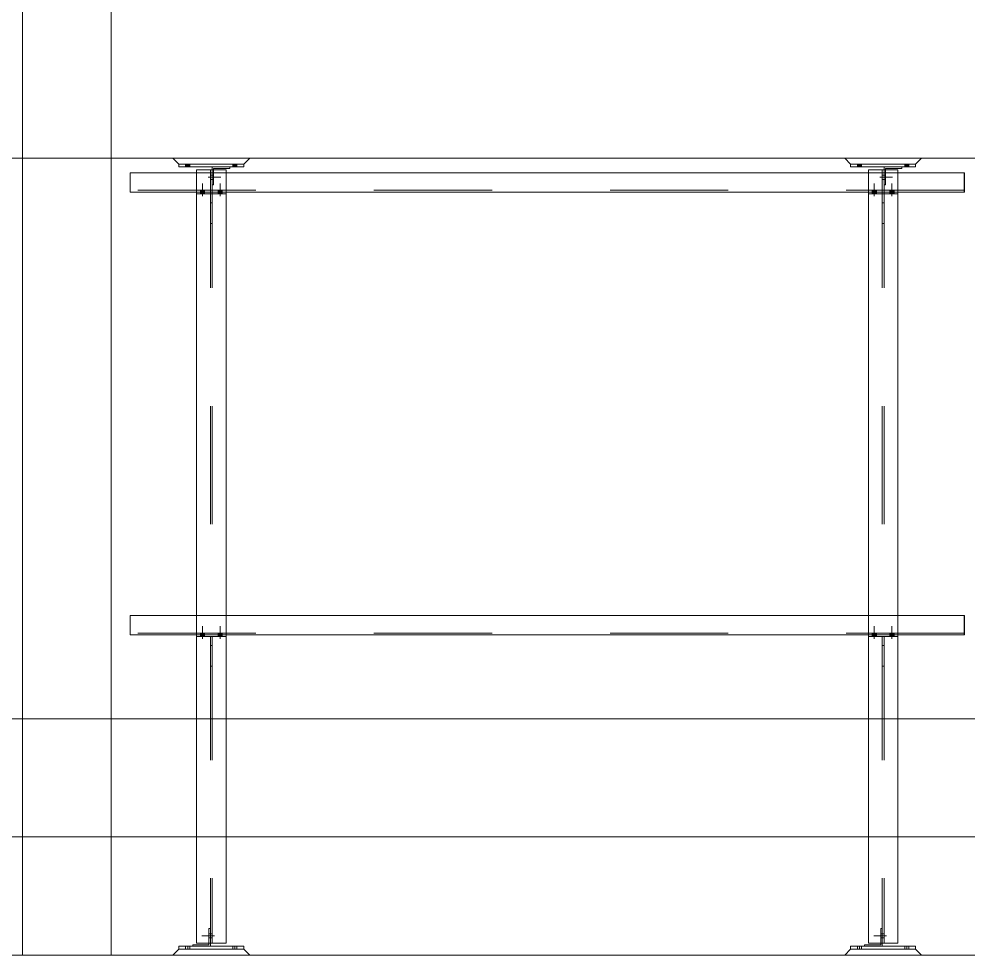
# Model space of a CAD drawing. Header units: millimetres. Extents: x 652937 to 1670132, y 1473552 to 2851037.
# Drawn here: x 663465.421 to 663468.636, y 1524530.22 to 1524533.392 of the extents above; entities that cross this region are included whole.
import ezdxf

# ---------------------------------------------------------------- set-up
doc = ezdxf.new("R2010")
doc.units = ezdxf.units.MM
for name, pattern in [('XKITLINE00', [0]), ('XKITLINE01', [4, 1, -1, 1, -1]), ('XKITLINE02', [4, 2, -2])]:
    doc.linetypes.add(name, pattern=pattern)
for name, color, linetype, lineweight in [('Bolt', 7, 'Continuous', 0), ('Part', 7, 'Continuous', 0), ('S-GRID', 7, 'Continuous', 9)]:
    doc.layers.add(name, color=color, linetype=linetype, lineweight=lineweight)

# ---------------------------------------------------------------- blocks, each defined once
blk = doc.blocks.new('*A18762946')
at = {"layer": 'S-GRID', "color": 7, "linetype": 'XKITLINE01', "lineweight": 0}
blk.add_line((-21.862873, 30.9), (90.947689, 30.9), dxfattribs=at)
blk = doc.blocks.new('*A19232993')
at = {"layer": 'Part', "color": 7, "linetype": 'XKITLINE00', "lineweight": 0}
for p, q in [((36.601648, 44.2), (36.601636, 44.2)), ((36.601791, 44.2), (36.601648, 44.2)), ((36.601648, 44.2), (36.601648, 44.15)), ((36.601791, 44.2), (36.601778, 44.2)), ((36.601791, 44.2), (37.101791, 44.2)), ((36.601791, 44.2), (36.601791, 44.15)), ((37.101791, 44.2), (37.101778, 44.2)), ((37.101791, 44.2), (37.101791, 44.15)), ((36.601648, 43.825), (36.601648, 36.65)), ((36.601791, 43.825), (36.601791, 36.65)), ((37.101791, 43.795), (37.101791, 36.65)), ((36.601648, 36.325), (36.601648, 32.9)), ((36.601791, 36.325), (36.601791, 32.9)), ((37.101791, 36.295), (37.101791, 32.9))]:
    blk.add_line(p, q, dxfattribs=at)
at = {"layer": 'Part', "color": 7, "linetype": 'XKITLINE02', "lineweight": 0}
for p, q in [((36.601636, 44.2), (36.601636, 31.1)), ((36.601636, 44.2), (36.601791, 44.2)), ((36.601648, 44.15), (36.601648, 43.825)), ((36.601778, 44.2), (36.601778, 31.1)), ((36.601791, 44.15), (36.601791, 43.825)), ((36.836648, 44.2), (36.836648, 31.1)), ((36.836778, 44.2), (36.836778, 31.1)), ((36.866648, 44.2), (36.866648, 31.1)), ((36.866778, 44.2), (36.866778, 31.1)), ((37.101636, 44.2), (37.101636, 31.1)), ((37.101648, 44.2), (37.101648, 31.1)), ((37.101778, 44.2), (37.101778, 31.1)), ((37.101791, 44.15), (37.101791, 43.795)), ((36.601648, 36.65), (36.601648, 36.325)), ((36.601791, 36.65), (36.601791, 36.325)), ((37.101791, 36.65), (37.101791, 36.295)), ((36.601648, 32.9), (36.601648, 31.1)), ((36.601791, 32.9), (36.601791, 31.1)), ((37.101791, 32.9), (37.101791, 31.1)), ((37.101791, 31.1), (36.601636, 31.1)), ((36.601778, 31.1), (36.601791, 31.1))]:
    blk.add_line(p, q, dxfattribs=at)
blk = doc.blocks.new('*A19242994')
at = {"layer": 'Part', "color": 7, "linetype": 'XKITLINE00', "lineweight": 0}
for p, q in [((25.222339, 44.2), (25.222327, 44.2)), ((25.222482, 44.2), (25.222339, 44.2)), ((25.222339, 44.2), (25.222339, 44.15)), ((25.222482, 44.2), (25.22247, 44.2)), ((25.222482, 44.2), (25.722482, 44.2)), ((25.222482, 44.2), (25.222482, 44.15)), ((25.722482, 44.2), (25.72247, 44.2)), ((25.722482, 44.2), (25.722482, 44.15)), ((25.222339, 43.825), (25.222339, 36.65)), ((25.222482, 43.825), (25.222482, 36.65)), ((25.722482, 43.795), (25.722482, 36.65)), ((25.222339, 36.325), (25.222339, 32.9)), ((25.222482, 36.325), (25.222482, 32.9)), ((25.722482, 36.295), (25.722482, 32.9))]:
    blk.add_line(p, q, dxfattribs=at)
at = {"layer": 'Part', "color": 7, "linetype": 'XKITLINE02', "lineweight": 0}
for p, q in [((25.222327, 44.2), (25.222327, 31.1)), ((25.222327, 44.2), (25.222482, 44.2)), ((25.222339, 44.15), (25.222339, 43.825)), ((25.22247, 44.2), (25.22247, 31.1)), ((25.222482, 44.15), (25.222482, 43.825)), ((25.457339, 44.2), (25.457339, 31.1)), ((25.45747, 44.2), (25.45747, 31.1)), ((25.487339, 44.2), (25.487339, 31.1)), ((25.48747, 44.2), (25.48747, 31.1)), ((25.722327, 44.2), (25.722327, 31.1)), ((25.722339, 44.2), (25.722339, 31.1)), ((25.72247, 44.2), (25.72247, 31.1)), ((25.722482, 44.15), (25.722482, 43.795)), ((25.222339, 36.65), (25.222339, 36.325)), ((25.222482, 36.65), (25.222482, 36.325)), ((25.722482, 36.65), (25.722482, 36.295)), ((25.222339, 32.9), (25.222339, 31.1)), ((25.222482, 32.9), (25.222482, 31.1)), ((25.722482, 32.9), (25.722482, 31.1)), ((25.722482, 31.1), (25.222327, 31.1)), ((25.22247, 31.1), (25.222482, 31.1))]:
    blk.add_line(p, q, dxfattribs=at)
blk = doc.blocks.new('*A19323002')
at = {"layer": 'Part', "color": 7, "linetype": 'XKITLINE02', "lineweight": 0}
for p, q in [((22.276849, 47.4), (22.276849, 44.4)), ((22.277314, 47.4), (22.276849, 47.4)), ((22.276849, 47.4), (22.277314, 47.4)), ((23.776849, 30.9), (23.776849, 47.4)), ((22.276849, 32.9), (22.276849, 30.9)), ((22.277314, 30.9), (22.276849, 30.9)), ((22.276849, 30.9), (22.277314, 30.9))]:
    blk.add_line(p, q, dxfattribs=at)
at = {"layer": 'Part', "color": 7, "linetype": 'XKITLINE00', "lineweight": 0}
for p, q in [((22.277314, 47.4), (23.777314, 47.4)), ((22.277314, 30.9), (22.277314, 47.4)), ((23.777314, 47.4), (23.777314, 30.9)), ((22.276849, 44.4), (22.276849, 32.9)), ((23.777314, 30.9), (22.277314, 30.9))]:
    blk.add_line(p, q, dxfattribs=at)
blk = doc.blocks.new('*A19883058')
at = {"layer": 'Part', "color": 7, "linetype": 'XKITLINE02', "lineweight": 0}
blk.add_line((-6.777703, 30.9), (74.747293, 30.9), dxfattribs=at)
blk = doc.blocks.new('*A19893059')
at = {"layer": 'Part', "color": 7, "linetype": 'XKITLINE00', "lineweight": 0}
blk.add_line((74.247682, 30.9), (-6.027334, 30.9), dxfattribs=at)
blk = doc.blocks.new('*A20363106')
at = {"layer": 'Part', "color": 7, "linetype": 'XKITLINE00', "lineweight": 0}
for p, q in [((39.852314, 32.9), (-6.027334, 32.9)), ((39.852314, 30.9), (-6.027334, 30.9))]:
    blk.add_line(p, q, dxfattribs=at)
blk = doc.blocks.new('*A20673137')
at = {"layer": 'Part', "color": 7, "linetype": 'XKITLINE02', "lineweight": 0}
for p, q in [((26.02249, 31.05), (24.922319, 31.05)), ((24.922319, 31.05), (24.922319, 31)), ((24.92249, 31), (24.92249, 31.05)), ((26.022319, 31), (26.022319, 31.05)), ((26.02249, 31.05), (26.02249, 31)), ((26.02249, 31), (24.922319, 31))]:
    blk.add_line(p, q, dxfattribs=at)
blk = doc.blocks.new('*A20683138')
at = {"layer": 'Part', "color": 7, "linetype": 'XKITLINE02', "lineweight": 0}
for p, q in [((25.457451, 31.35), (25.432358, 31.35)), ((25.432358, 31.075), (25.432358, 31.35)), ((25.432451, 31.35), (25.432451, 31.075)), ((25.457358, 31.05), (25.457358, 31.35)), ((25.457451, 31.05), (25.457451, 31.35)), ((25.432451, 31.075), (25.157358, 31.075)), ((25.157358, 31.075), (25.157358, 31.05)), ((25.457451, 31.05), (25.157358, 31.05)), ((25.157451, 31.05), (25.157451, 31.075))]:
    blk.add_line(p, q, dxfattribs=at)
blk = doc.blocks.new('*A20693139')
at = {"layer": 'Part', "color": 7, "linetype": 'XKITLINE02', "lineweight": 0}
for p, q in [((24.922319, 31), (24.822288, 30.9)), ((26.122521, 30.9), (24.822288, 30.9)), ((24.822521, 30.9), (24.92249, 31)), ((24.92249, 31), (24.922319, 31)), ((24.922319, 31), (26.02249, 31)), ((26.022319, 31), (26.122288, 30.9)), ((26.02249, 31), (26.122521, 30.9)), ((26.122288, 30.9), (26.122521, 30.9))]:
    blk.add_line(p, q, dxfattribs=at)
blk = doc.blocks.new('*A20703140')
at = {"layer": 'Bolt', "color": 7, "linetype": 'XKITLINE02', "lineweight": 0}
for p, q in [((25.527004, 31.225), (25.312404, 31.225)), ((25.457374, 31.26), (25.432374, 31.26)), ((25.457435, 31.19), (25.432435, 31.19)), ((25.487394, 31.26), (25.457394, 31.26)), ((25.487415, 31.19), (25.457415, 31.19))]:
    blk.add_line(p, q, dxfattribs=at)
blk = doc.blocks.new('*A20713141')
at = {"layer": 'Bolt', "color": 7, "linetype": 'XKITLINE02', "lineweight": 0}
for p, q in [((25.03737, 31), (25.03737, 31.05)), ((25.072404, 31), (25.072404, 31.05)), ((25.107439, 31), (25.107439, 31.05)), ((25.83737, 31), (25.83737, 31.05)), ((25.872404, 31), (25.872404, 31.05)), ((25.907439, 31), (25.907439, 31.05))]:
    blk.add_line(p, q, dxfattribs=at)
blk = doc.blocks.new('*A21073177')
at = {"layer": 'Part', "color": 7, "linetype": 'XKITLINE02', "lineweight": 0}
for p, q in [((36.301628, 31), (36.201597, 30.9)), ((37.501829, 30.9), (36.201597, 30.9)), ((36.201829, 30.9), (36.301798, 31)), ((36.301798, 31), (36.301628, 31)), ((36.301628, 31), (37.401798, 31)), ((37.401628, 31), (37.501597, 30.9)), ((37.401798, 31), (37.501829, 30.9)), ((37.501597, 30.9), (37.501829, 30.9))]:
    blk.add_line(p, q, dxfattribs=at)
blk = doc.blocks.new('*A21083178')
at = {"layer": 'Bolt', "color": 7, "linetype": 'XKITLINE02', "lineweight": 0}
for p, q in [((36.906313, 31.225), (36.691713, 31.225)), ((36.836683, 31.26), (36.811683, 31.26)), ((36.836743, 31.19), (36.811743, 31.19)), ((36.866702, 31.26), (36.836702, 31.26)), ((36.866724, 31.19), (36.836724, 31.19))]:
    blk.add_line(p, q, dxfattribs=at)
blk = doc.blocks.new('*A21093179')
at = {"layer": 'Part', "color": 7, "linetype": 'XKITLINE02', "lineweight": 0}
for p, q in [((37.401798, 31.05), (36.301628, 31.05)), ((36.301628, 31.05), (36.301628, 31)), ((36.301798, 31), (36.301798, 31.05)), ((37.401628, 31), (37.401628, 31.05)), ((37.401798, 31.05), (37.401798, 31)), ((37.401798, 31), (36.301628, 31))]:
    blk.add_line(p, q, dxfattribs=at)
blk = doc.blocks.new('*A21103180')
at = {"layer": 'Part', "color": 7, "linetype": 'XKITLINE02', "lineweight": 0}
for p, q in [((36.83676, 31.35), (36.811667, 31.35)), ((36.811667, 31.075), (36.811667, 31.35)), ((36.81176, 31.35), (36.81176, 31.075)), ((36.836667, 31.05), (36.836667, 31.35)), ((36.83676, 31.05), (36.83676, 31.35)), ((36.81176, 31.075), (36.536667, 31.075)), ((36.536667, 31.075), (36.536667, 31.05)), ((36.83676, 31.05), (36.536667, 31.05)), ((36.53676, 31.05), (36.53676, 31.075))]:
    blk.add_line(p, q, dxfattribs=at)
blk = doc.blocks.new('*A21113181')
at = {"layer": 'Bolt', "color": 7, "linetype": 'XKITLINE02', "lineweight": 0}
for p, q in [((36.416679, 31), (36.416679, 31.05)), ((36.451713, 31), (36.451713, 31.05)), ((36.486747, 31), (36.486747, 31.05)), ((37.216679, 31), (37.216679, 31.05)), ((37.251713, 31), (37.251713, 31.05)), ((37.286747, 31), (37.286747, 31.05))]:
    blk.add_line(p, q, dxfattribs=at)
blk = doc.blocks.new('*A21393209')
at = {"layer": 'Part', "color": 7, "linetype": 'XKITLINE00', "lineweight": 0}
blk.add_line((74.248136, 44.4), (-6.027551, 44.4), dxfattribs=at)
blk = doc.blocks.new('*A21403210')
at = {"layer": 'Part', "color": 7, "linetype": 'XKITLINE00', "lineweight": 0}
for p, q in [((24.097507, 36.65), (24.097517, 36.65)), ((24.097667, 36.65), (24.097517, 36.65)), ((24.097517, 36.65), (24.097517, 36.355)), ((38.227192, 36.65), (24.097656, 36.65)), ((24.097667, 36.65), (24.097667, 36.325)), ((38.227182, 36.65), (38.227192, 36.65)), ((38.227192, 36.65), (38.227192, 36.325)), ((24.097507, 36.355), (24.097507, 36.325)), ((24.097517, 36.355), (24.097667, 36.355)), ((24.097517, 36.355), (24.097656, 36.355)), ((24.097667, 36.325), (24.097507, 36.325)), ((24.097507, 36.325), (38.227192, 36.325))]:
    blk.add_line(p, q, dxfattribs=at)
at = {"layer": 'Part', "color": 7, "linetype": 'XKITLINE02', "lineweight": 0}
for p, q in [((24.097507, 36.65), (24.097507, 36.355)), ((24.097517, 36.65), (24.097507, 36.65)), ((24.097656, 36.355), (24.097656, 36.65)), ((38.227032, 36.325), (38.227032, 36.65)), ((38.227032, 36.65), (38.227042, 36.65)), ((38.227042, 36.65), (38.227042, 36.355)), ((38.227182, 36.355), (38.227182, 36.65)), ((38.227182, 36.355), (24.097656, 36.355)), ((38.227042, 36.355), (38.227182, 36.355)), ((38.227192, 36.325), (38.227032, 36.325))]:
    blk.add_line(p, q, dxfattribs=at)
blk = doc.blocks.new('*A21413211')
at = {"layer": 'Part', "color": 7, "linetype": 'XKITLINE00', "lineweight": 0}
for p, q in [((24.097507, 44.15), (24.097517, 44.15)), ((24.097667, 44.15), (24.097517, 44.15)), ((24.097517, 44.15), (24.097517, 43.855)), ((38.227192, 44.15), (24.097656, 44.15)), ((24.097667, 44.15), (24.097667, 43.825)), ((38.227182, 44.15), (38.227192, 44.15)), ((38.227192, 44.15), (38.227192, 43.825)), ((24.097507, 43.855), (24.097507, 43.825)), ((24.097667, 43.825), (24.097507, 43.825)), ((24.097507, 43.825), (38.227192, 43.825)), ((24.097517, 43.855), (24.097667, 43.855)), ((24.097517, 43.855), (24.097656, 43.855))]:
    blk.add_line(p, q, dxfattribs=at)
at = {"layer": 'Part', "color": 7, "linetype": 'XKITLINE02', "lineweight": 0}
for p, q in [((24.097507, 44.15), (24.097507, 43.855)), ((24.097517, 44.15), (24.097507, 44.15)), ((24.097656, 43.855), (24.097656, 44.15)), ((38.227032, 43.825), (38.227032, 44.15)), ((38.227032, 44.15), (38.227042, 44.15)), ((38.227042, 44.15), (38.227042, 43.855)), ((38.227182, 43.855), (38.227182, 44.15)), ((38.227182, 43.855), (24.097656, 43.855)), ((38.227192, 43.825), (38.227032, 43.825)), ((38.227042, 43.855), (38.227182, 43.855))]:
    blk.add_line(p, q, dxfattribs=at)
blk = doc.blocks.new('*A22533323')
at = {"layer": 'Part', "color": 7, "linetype": 'XKITLINE00', "lineweight": 0}
for p, q in [((25.22249, 36.325), (25.22249, 36.295)), ((25.22249, 36.295), (25.222676, 36.295)), ((25.722676, 36.295), (25.22249, 36.295)), ((25.222676, 36.325), (25.222676, 36.295)), ((25.722676, 36.295), (25.722676, 36.325))]:
    blk.add_line(p, q, dxfattribs=at)
at = {"layer": 'Part', "color": 7, "linetype": 'XKITLINE02', "lineweight": 0}
for p, q in [((25.722676, 36.325), (25.22249, 36.325)), ((25.72249, 36.325), (25.722676, 36.325)), ((25.72249, 36.325), (25.72249, 36.295)), ((25.72249, 36.295), (25.722676, 36.295))]:
    blk.add_line(p, q, dxfattribs=at)
blk = doc.blocks.new('*A22543324')
at = {"layer": 'Part', "color": 7, "linetype": 'XKITLINE00', "lineweight": 0}
for p, q in [((25.45749, 36.295), (25.45749, 35.795)), ((25.457676, 36.145), (25.457676, 36.295)), ((25.487676, 36.295), (25.457676, 36.295)), ((25.487676, 36.145), (25.487676, 36.295)), ((25.457536, 35.795), (25.457676, 36.145)), ((25.457676, 36.145), (25.487676, 36.145)), ((25.487676, 36.145), (25.487536, 35.795)), ((25.45749, 35.795), (25.457536, 35.795)), ((25.487536, 35.795), (25.457536, 35.795))]:
    blk.add_line(p, q, dxfattribs=at)
at = {"layer": 'Part', "color": 7, "linetype": 'XKITLINE02', "lineweight": 0}
for p, q in [((25.457676, 36.295), (25.45749, 36.295)), ((25.457676, 36.295), (25.45749, 36.295)), ((25.48749, 35.795), (25.48749, 36.295)), ((25.457536, 35.795), (25.45749, 35.795))]:
    blk.add_line(p, q, dxfattribs=at)
blk = doc.blocks.new('*A22553325')
at = {"layer": 'Bolt'}
for points in [[(25.288, 36.325), (25.288, 36.355), (25.358, 36.355), (25.358, 36.325)], [(25.588, 36.325), (25.588, 36.355), (25.658, 36.355), (25.658, 36.325)], [(25.288, 36.295), (25.288, 36.325), (25.358, 36.325), (25.358, 36.295)], [(25.588, 36.295), (25.588, 36.325), (25.658, 36.325), (25.658, 36.295)]]:
    blk.add_hatch(color=7, dxfattribs=at).paths.add_polyline_path(points, flags=17)
at = {"layer": 'Bolt', "color": 7, "linetype": 'XKITLINE00', "lineweight": 0}
for p, q in [((25.288, 36.325), (25.288, 36.355)), ((25.323, 36.255), (25.323, 36.47)), ((25.358, 36.325), (25.358, 36.355)), ((25.588, 36.325), (25.588, 36.355)), ((25.623, 36.255), (25.623, 36.47)), ((25.658, 36.325), (25.658, 36.355)), ((25.288, 36.295), (25.288, 36.325)), ((25.358, 36.295), (25.358, 36.325)), ((25.588, 36.295), (25.588, 36.325)), ((25.658, 36.295), (25.658, 36.325))]:
    blk.add_line(p, q, dxfattribs=at)
blk = doc.blocks.new('*A22593329')
at = {"layer": 'Part', "color": 7, "linetype": 'XKITLINE00', "lineweight": 0}
for p, q in [((24.922319, 44.25), (24.922319, 44.3)), ((26.02249, 44.3), (24.922319, 44.3)), ((26.02249, 44.25), (24.922319, 44.25)), ((24.92249, 44.25), (24.92249, 44.3)), ((26.02249, 44.25), (26.02249, 44.3))]:
    blk.add_line(p, q, dxfattribs=at)
at = {"layer": 'Part', "color": 7, "linetype": 'XKITLINE02', "lineweight": 0}
blk.add_line((26.022319, 44.25), (26.022319, 44.3), dxfattribs=at)
blk = doc.blocks.new('*A22603330')
at = {"layer": 'Part', "color": 7, "linetype": 'XKITLINE00', "lineweight": 0}
for p, q in [((25.487358, 44.25), (25.487358, 44.2)), ((25.487451, 44.25), (25.487451, 44.2)), ((25.512451, 44.225), (25.512451, 44.2)), ((25.787451, 44.225), (25.512451, 44.225)), ((25.787451, 44.225), (25.787451, 44.25))]:
    blk.add_line(p, q, dxfattribs=at)
at = {"layer": 'Part', "color": 7, "linetype": 'XKITLINE02', "lineweight": 0}
for p, q in [((25.787451, 44.25), (25.487358, 44.25)), ((25.512451, 44.225), (25.512358, 44.225)), ((25.512358, 44.225), (25.512358, 43.95)), ((25.512451, 44.225), (25.512358, 44.225)), ((25.787358, 44.25), (25.787358, 44.225)), ((25.487358, 44.2), (25.487358, 43.95)), ((25.487451, 44.2), (25.487451, 43.95)), ((25.512451, 44.2), (25.512451, 43.95)), ((25.512451, 43.95), (25.487358, 43.95))]:
    blk.add_line(p, q, dxfattribs=at)
blk = doc.blocks.new('*A22613331')
at = {"layer": 'Part', "color": 7, "linetype": 'XKITLINE00', "lineweight": 0}
for p, q in [((24.822288, 44.4), (24.922319, 44.3)), ((24.92249, 44.3), (24.822521, 44.4)), ((26.122521, 44.4), (26.02249, 44.3)), ((26.02249, 44.3), (24.922319, 44.3))]:
    blk.add_line(p, q, dxfattribs=at)
at = {"layer": 'Part', "color": 7, "linetype": 'XKITLINE02', "lineweight": 0}
for p, q in [((24.822521, 44.4), (24.822288, 44.4)), ((24.822288, 44.4), (26.122521, 44.4)), ((26.022319, 44.3), (26.122288, 44.4)), ((26.02249, 44.3), (26.022319, 44.3))]:
    blk.add_line(p, q, dxfattribs=at)
blk = doc.blocks.new('*A22623332')
at = {"layer": 'Bolt', "color": 7, "linetype": 'XKITLINE02', "lineweight": 0}
for p, q in [((25.417804, 44.075), (25.632404, 44.075)), ((25.457415, 44.11), (25.487415, 44.11)), ((25.487435, 44.11), (25.512435, 44.11)), ((25.457394, 44.04), (25.487394, 44.04)), ((25.487374, 44.04), (25.512374, 44.04))]:
    blk.add_line(p, q, dxfattribs=at)
blk = doc.blocks.new('*A22633333')
at = {"layer": 'Bolt'}
for points in [[(25.107, 44.3), (25.107, 44.25), (25.037, 44.25), (25.037, 44.3)], [(25.907, 44.3), (25.907, 44.25), (25.837, 44.25), (25.837, 44.3)]]:
    blk.add_hatch(color=7, dxfattribs=at).paths.add_polyline_path(points, flags=17)
at = {"layer": 'Bolt', "color": 7, "linetype": 'XKITLINE00', "lineweight": 0}
for p, q in [((25.037, 44.3), (25.037, 44.25)), ((25.072, 44.3), (25.072, 44.25)), ((25.107, 44.3), (25.107, 44.25)), ((25.837, 44.3), (25.837, 44.25)), ((25.872, 44.3), (25.872, 44.25)), ((25.907, 44.3), (25.907, 44.25))]:
    blk.add_line(p, q, dxfattribs=at)
blk = doc.blocks.new('*A22693339')
at = {"layer": 'Part', "color": 7, "linetype": 'XKITLINE00', "lineweight": 0}
for p, q in [((25.22249, 43.825), (25.22249, 43.795)), ((25.22249, 43.795), (25.222676, 43.795)), ((25.722676, 43.795), (25.22249, 43.795)), ((25.222676, 43.825), (25.222676, 43.795)), ((25.722676, 43.795), (25.722676, 43.825))]:
    blk.add_line(p, q, dxfattribs=at)
at = {"layer": 'Part', "color": 7, "linetype": 'XKITLINE02', "lineweight": 0}
for p, q in [((25.722676, 43.825), (25.22249, 43.825)), ((25.72249, 43.825), (25.722676, 43.825)), ((25.72249, 43.825), (25.72249, 43.795)), ((25.72249, 43.795), (25.722676, 43.795))]:
    blk.add_line(p, q, dxfattribs=at)
blk = doc.blocks.new('*A22703340')
at = {"layer": 'Part', "color": 7, "linetype": 'XKITLINE00', "lineweight": 0}
for p, q in [((25.45749, 43.795), (25.45749, 43.295)), ((25.457676, 43.645), (25.457676, 43.795)), ((25.487676, 43.795), (25.457676, 43.795)), ((25.487676, 43.645), (25.487676, 43.795)), ((25.457536, 43.295), (25.457676, 43.645)), ((25.457676, 43.645), (25.487676, 43.645)), ((25.487676, 43.645), (25.487536, 43.295)), ((25.45749, 43.295), (25.457536, 43.295)), ((25.487536, 43.295), (25.457536, 43.295))]:
    blk.add_line(p, q, dxfattribs=at)
at = {"layer": 'Part', "color": 7, "linetype": 'XKITLINE02', "lineweight": 0}
for p, q in [((25.457676, 43.795), (25.45749, 43.795)), ((25.457676, 43.795), (25.45749, 43.795)), ((25.48749, 43.295), (25.48749, 43.795)), ((25.457536, 43.295), (25.45749, 43.295))]:
    blk.add_line(p, q, dxfattribs=at)
blk = doc.blocks.new('*A22713341')
at = {"layer": 'Bolt'}
for points in [[(25.288, 43.825), (25.288, 43.855), (25.358, 43.855), (25.358, 43.825)], [(25.288, 43.795), (25.288, 43.825), (25.358, 43.825), (25.358, 43.795)], [(25.588, 43.825), (25.588, 43.855), (25.658, 43.855), (25.658, 43.825)], [(25.588, 43.795), (25.588, 43.825), (25.658, 43.825), (25.658, 43.795)]]:
    blk.add_hatch(color=7, dxfattribs=at).paths.add_polyline_path(points, flags=17)
at = {"layer": 'Bolt', "color": 7, "linetype": 'XKITLINE00', "lineweight": 0}
for p, q in [((25.323, 43.755), (25.323, 43.97)), ((25.623, 43.755), (25.623, 43.97)), ((25.288, 43.825), (25.288, 43.855)), ((25.288, 43.795), (25.288, 43.825)), ((25.358, 43.825), (25.358, 43.855)), ((25.358, 43.795), (25.358, 43.825)), ((25.588, 43.825), (25.588, 43.855)), ((25.588, 43.795), (25.588, 43.825)), ((25.658, 43.825), (25.658, 43.855)), ((25.658, 43.795), (25.658, 43.825))]:
    blk.add_line(p, q, dxfattribs=at)
blk = doc.blocks.new('*A22913361')
at = {"layer": 'Part', "color": 7, "linetype": 'XKITLINE00', "lineweight": 0}
for p, q in [((36.201597, 44.4), (36.301628, 44.3)), ((36.301798, 44.3), (36.201829, 44.4)), ((37.501829, 44.4), (37.401798, 44.3)), ((37.401798, 44.3), (36.301628, 44.3))]:
    blk.add_line(p, q, dxfattribs=at)
at = {"layer": 'Part', "color": 7, "linetype": 'XKITLINE02', "lineweight": 0}
for p, q in [((36.201829, 44.4), (36.201597, 44.4)), ((36.201597, 44.4), (37.501829, 44.4)), ((37.401628, 44.3), (37.501597, 44.4)), ((37.401798, 44.3), (37.401628, 44.3))]:
    blk.add_line(p, q, dxfattribs=at)
blk = doc.blocks.new('*A22923362')
at = {"layer": 'Bolt', "color": 7, "linetype": 'XKITLINE02', "lineweight": 0}
for p, q in [((36.797113, 44.075), (37.011713, 44.075)), ((36.836724, 44.11), (36.866724, 44.11)), ((36.866743, 44.11), (36.891743, 44.11)), ((36.836702, 44.04), (36.866702, 44.04)), ((36.866683, 44.04), (36.891683, 44.04))]:
    blk.add_line(p, q, dxfattribs=at)
blk = doc.blocks.new('*A22933363')
at = {"layer": 'Part', "color": 7, "linetype": 'XKITLINE00', "lineweight": 0}
for p, q in [((36.301628, 44.25), (36.301628, 44.3)), ((37.401798, 44.3), (36.301628, 44.3)), ((37.401798, 44.25), (36.301628, 44.25)), ((36.301798, 44.25), (36.301798, 44.3)), ((37.401798, 44.25), (37.401798, 44.3))]:
    blk.add_line(p, q, dxfattribs=at)
at = {"layer": 'Part', "color": 7, "linetype": 'XKITLINE02', "lineweight": 0}
blk.add_line((37.401628, 44.25), (37.401628, 44.3), dxfattribs=at)
blk = doc.blocks.new('*A22943364')
at = {"layer": 'Part', "color": 7, "linetype": 'XKITLINE00', "lineweight": 0}
for p, q in [((36.866667, 44.25), (36.866667, 44.2)), ((36.86676, 44.25), (36.86676, 44.2)), ((36.89176, 44.225), (36.89176, 44.2)), ((37.16676, 44.225), (36.89176, 44.225)), ((37.16676, 44.225), (37.16676, 44.25))]:
    blk.add_line(p, q, dxfattribs=at)
at = {"layer": 'Part', "color": 7, "linetype": 'XKITLINE02', "lineweight": 0}
for p, q in [((37.16676, 44.25), (36.866667, 44.25)), ((36.89176, 44.225), (36.891667, 44.225)), ((36.891667, 44.225), (36.891667, 43.95)), ((36.89176, 44.225), (36.891667, 44.225)), ((37.166667, 44.25), (37.166667, 44.225)), ((36.866667, 44.2), (36.866667, 43.95)), ((36.86676, 44.2), (36.86676, 43.95)), ((36.89176, 44.2), (36.89176, 43.95)), ((36.89176, 43.95), (36.866667, 43.95))]:
    blk.add_line(p, q, dxfattribs=at)
blk = doc.blocks.new('*A22953365')
at = {"layer": 'Bolt'}
for points in [[(36.487, 44.3), (36.487, 44.25), (36.417, 44.25), (36.417, 44.3)], [(37.287, 44.3), (37.287, 44.25), (37.217, 44.25), (37.217, 44.3)]]:
    blk.add_hatch(color=7, dxfattribs=at).paths.add_polyline_path(points, flags=17)
at = {"layer": 'Bolt', "color": 7, "linetype": 'XKITLINE00', "lineweight": 0}
for p, q in [((36.417, 44.3), (36.417, 44.25)), ((36.452, 44.3), (36.452, 44.25)), ((36.487, 44.3), (36.487, 44.25)), ((37.217, 44.3), (37.217, 44.25)), ((37.252, 44.3), (37.252, 44.25)), ((37.287, 44.3), (37.287, 44.25))]:
    blk.add_line(p, q, dxfattribs=at)
blk = doc.blocks.new('*A22963366')
at = {"layer": 'Part', "color": 7, "linetype": 'XKITLINE00', "lineweight": 0}
for p, q in [((36.601798, 43.825), (36.601798, 43.795)), ((36.601798, 43.795), (36.601984, 43.795)), ((37.101984, 43.795), (36.601798, 43.795)), ((36.601984, 43.825), (36.601984, 43.795)), ((37.101984, 43.795), (37.101984, 43.825))]:
    blk.add_line(p, q, dxfattribs=at)
at = {"layer": 'Part', "color": 7, "linetype": 'XKITLINE02', "lineweight": 0}
for p, q in [((37.101984, 43.825), (36.601798, 43.825)), ((37.101798, 43.825), (37.101984, 43.825)), ((37.101798, 43.825), (37.101798, 43.795)), ((37.101798, 43.795), (37.101984, 43.795))]:
    blk.add_line(p, q, dxfattribs=at)
blk = doc.blocks.new('*A22973367')
at = {"layer": 'Part', "color": 7, "linetype": 'XKITLINE00', "lineweight": 0}
for p, q in [((36.836798, 43.795), (36.836798, 43.295)), ((36.836984, 43.645), (36.836984, 43.795)), ((36.866984, 43.795), (36.836984, 43.795)), ((36.866984, 43.645), (36.866984, 43.795)), ((36.836845, 43.295), (36.836984, 43.645)), ((36.836984, 43.645), (36.866984, 43.645)), ((36.866984, 43.645), (36.866845, 43.295)), ((36.836798, 43.295), (36.836845, 43.295)), ((36.866845, 43.295), (36.836845, 43.295))]:
    blk.add_line(p, q, dxfattribs=at)
at = {"layer": 'Part', "color": 7, "linetype": 'XKITLINE02', "lineweight": 0}
for p, q in [((36.836984, 43.795), (36.836798, 43.795)), ((36.836984, 43.795), (36.836798, 43.795)), ((36.866798, 43.295), (36.866798, 43.795)), ((36.836845, 43.295), (36.836798, 43.295))]:
    blk.add_line(p, q, dxfattribs=at)
blk = doc.blocks.new('*A22983368')
at = {"layer": 'Bolt'}
for points in [[(36.667, 43.825), (36.667, 43.855), (36.737, 43.855), (36.737, 43.825)], [(36.667, 43.795), (36.667, 43.825), (36.737, 43.825), (36.737, 43.795)], [(36.967, 43.825), (36.967, 43.855), (37.037, 43.855), (37.037, 43.825)], [(36.967, 43.795), (36.967, 43.825), (37.037, 43.825), (37.037, 43.795)]]:
    blk.add_hatch(color=7, dxfattribs=at).paths.add_polyline_path(points, flags=17)
at = {"layer": 'Bolt', "color": 7, "linetype": 'XKITLINE00', "lineweight": 0}
for p, q in [((36.702, 43.755), (36.702, 43.97)), ((37.002, 43.755), (37.002, 43.97)), ((36.667, 43.825), (36.667, 43.855)), ((36.667, 43.795), (36.667, 43.825)), ((36.737, 43.825), (36.737, 43.855)), ((36.737, 43.795), (36.737, 43.825)), ((36.967, 43.825), (36.967, 43.855)), ((36.967, 43.795), (36.967, 43.825)), ((37.037, 43.825), (37.037, 43.855)), ((37.037, 43.795), (37.037, 43.825))]:
    blk.add_line(p, q, dxfattribs=at)
blk = doc.blocks.new('*A23413411')
at = {"layer": 'Part', "color": 7, "linetype": 'XKITLINE00', "lineweight": 0}
for p, q in [((36.601798, 36.325), (36.601798, 36.295)), ((36.601798, 36.295), (36.601984, 36.295)), ((37.101984, 36.295), (36.601798, 36.295)), ((36.601984, 36.325), (36.601984, 36.295)), ((37.101984, 36.295), (37.101984, 36.325))]:
    blk.add_line(p, q, dxfattribs=at)
at = {"layer": 'Part', "color": 7, "linetype": 'XKITLINE02', "lineweight": 0}
for p, q in [((37.101984, 36.325), (36.601798, 36.325)), ((37.101798, 36.325), (37.101984, 36.325)), ((37.101798, 36.325), (37.101798, 36.295)), ((37.101798, 36.295), (37.101984, 36.295))]:
    blk.add_line(p, q, dxfattribs=at)
blk = doc.blocks.new('*A23423412')
at = {"layer": 'Part', "color": 7, "linetype": 'XKITLINE00', "lineweight": 0}
for p, q in [((36.836798, 36.295), (36.836798, 35.795)), ((36.836984, 36.145), (36.836984, 36.295)), ((36.866984, 36.295), (36.836984, 36.295)), ((36.866984, 36.145), (36.866984, 36.295)), ((36.836845, 35.795), (36.836984, 36.145)), ((36.836984, 36.145), (36.866984, 36.145)), ((36.866984, 36.145), (36.866845, 35.795)), ((36.836798, 35.795), (36.836845, 35.795)), ((36.866845, 35.795), (36.836845, 35.795))]:
    blk.add_line(p, q, dxfattribs=at)
at = {"layer": 'Part', "color": 7, "linetype": 'XKITLINE02', "lineweight": 0}
for p, q in [((36.836984, 36.295), (36.836798, 36.295)), ((36.836984, 36.295), (36.836798, 36.295)), ((36.866798, 35.795), (36.866798, 36.295)), ((36.836845, 35.795), (36.836798, 35.795))]:
    blk.add_line(p, q, dxfattribs=at)
blk = doc.blocks.new('*A23433413')
at = {"layer": 'Bolt'}
for points in [[(36.667, 36.325), (36.667, 36.355), (36.737, 36.355), (36.737, 36.325)], [(36.967, 36.325), (36.967, 36.355), (37.037, 36.355), (37.037, 36.325)], [(36.667, 36.295), (36.667, 36.325), (36.737, 36.325), (36.737, 36.295)], [(36.967, 36.295), (36.967, 36.325), (37.037, 36.325), (37.037, 36.295)]]:
    blk.add_hatch(color=7, dxfattribs=at).paths.add_polyline_path(points, flags=17)
at = {"layer": 'Bolt', "color": 7, "linetype": 'XKITLINE00', "lineweight": 0}
for p, q in [((36.667, 36.325), (36.667, 36.355)), ((36.702, 36.255), (36.702, 36.47)), ((36.737, 36.325), (36.737, 36.355)), ((36.967, 36.325), (36.967, 36.355)), ((37.002, 36.255), (37.002, 36.47)), ((37.037, 36.325), (37.037, 36.355)), ((36.667, 36.295), (36.667, 36.325)), ((36.737, 36.295), (36.737, 36.325)), ((36.967, 36.295), (36.967, 36.325)), ((37.037, 36.295), (37.037, 36.325))]:
    blk.add_line(p, q, dxfattribs=at)

msp = doc.modelspace()

# ---------------------------------------------------------------- block references
at = {"color": 7, "lineweight": 0, "xscale": 0.2, "yscale": 0.2, "zscale": 0.2}
for name, p in [('*A21393209', (663460.9784, 1524524.0403)), ('*A19323002', (663460.9784, 1524524.0403)), ('*A22613331', (663460.9784, 1524524.0403)), ('*A22913361', (663460.9784, 1524524.0403)), ('*A22593329', (663460.9784, 1524524.0403)), ('*A22633333', (663460.9784, 1524524.0403)), ('*A22603330', (663460.9784, 1524524.0403)), ('*A22933363', (663460.9784, 1524524.0403)), ('*A22953365', (663460.9784, 1524524.0403)), ('*A22943364', (663460.9784, 1524524.0403)), ('*A21413211', (663460.9784, 1524524.0403)), ('*A19242994', (663460.9784, 1524524.0403)), ('*A22623332', (663460.9784, 1524524.0403)), ('*A19232993', (663460.9784, 1524524.0403)), ('*A22923362', (663460.9784, 1524524.0403)), ('*A22713341', (663460.9784, 1524524.0403)), ('*A22983368', (663460.9784, 1524524.0403)), ('*A22693339', (663460.9784, 1524524.0403)), ('*A22703340', (663460.9784, 1524524.0403)), ('*A22963366', (663460.9784, 1524524.0403)), ('*A22973367', (663460.9784, 1524524.0403)), ('*A21403210', (663460.9784, 1524524.0403)), ('*A22553325', (663460.9784, 1524524.0403)), ('*A23433413', (663460.9784, 1524524.0403)), ('*A22533323', (663460.9784, 1524524.0403)), ('*A22543324', (663460.9784, 1524524.0403)), ('*A23413411', (663460.9784, 1524524.0403)), ('*A23423412', (663460.9784, 1524524.0403)), ('*A20363106', (663460.9784, 1524524.4403)), ('*A18762946', (663460.9784, 1524524.0403)), ('*A20683138', (663460.9784, 1524524.0403)), ('*A21103180', (663460.9784, 1524524.0403)), ('*A20703140', (663460.9784, 1524524.0403)), ('*A21083178', (663460.9784, 1524524.0403)), ('*A20673137', (663460.9784, 1524524.0403)), ('*A20713141', (663460.9784, 1524524.0403)), ('*A21093179', (663460.9784, 1524524.0403)), ('*A21113181', (663460.9784, 1524524.0403)), ('*A19883058', (663460.9784, 1524524.0403)), ('*A19893059', (663460.9784, 1524524.0403)), ('*A20693139', (663460.9784, 1524524.0403)), ('*A21073177', (663460.9784, 1524524.0403))]:
    msp.add_blockref(name, p, dxfattribs=at)

doc.saveas('drawing.dxf')
